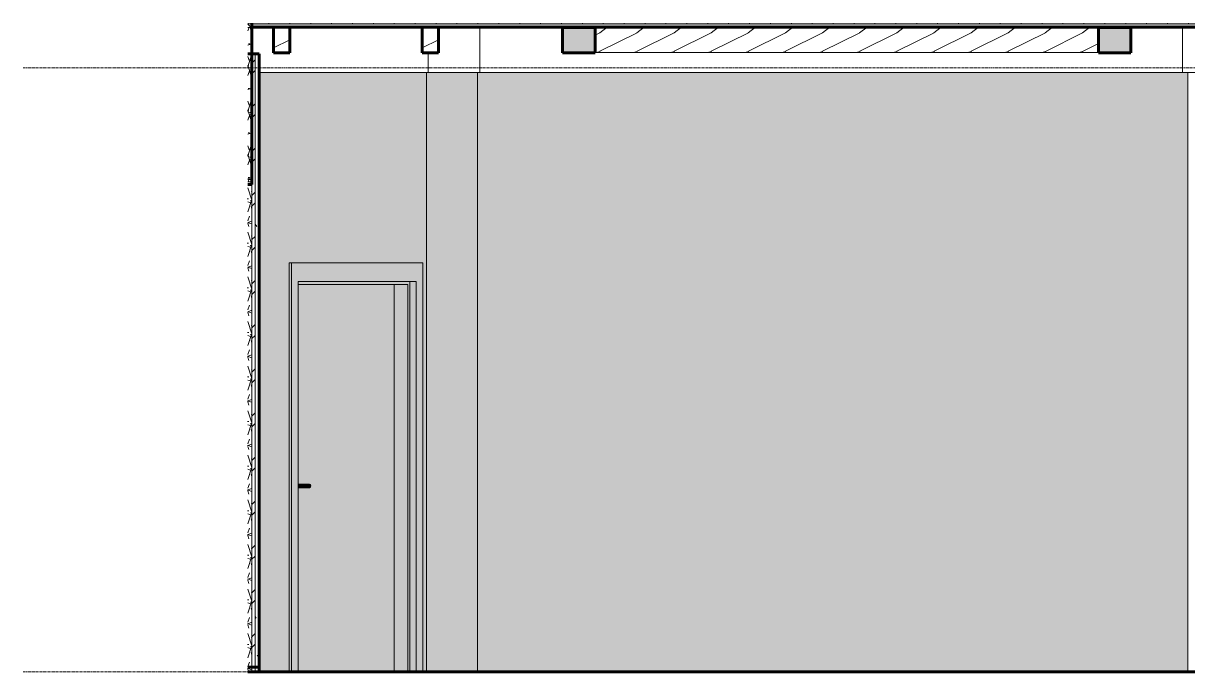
# Model space of a CAD drawing. Header units: inches. Extents: x -3547 to 1646, y 123 to 485.
# Drawn here: x 492 to 742.8, y 268 to 407.6 of the extents above; entities that cross this region are included whole.
import ezdxf

# ---------------------------------------------------------------- set-up
doc = ezdxf.new("R2010")
doc.units = ezdxf.units.IN
doc.header["$MEASUREMENT"] = 0
doc.linetypes.add('Grid Line 1_2_', pattern=[0.875, 0.5, -0.125, 0.125, -0.125])
for name, color, linetype, lineweight in [('0-2', 7, 'Continuous', 9), ('0-3', 50, 'Continuous', 5), ('A-DOOR', 31, 'Continuous', 18), ('A-DOOR-1', 31, 'Continuous', 9), ('A-DOOR-FRAM', 31, 'Continuous', 9), ('A-DOOR-FRAM-1', 31, 'Continuous', 18), ('A-FLOR-2', 250, 'Continuous', 60), ('A-FLOR-LEVL-1', 51, 'Grid Line 1_2_', 9), ('A-FLOR-MCUT-1', 10, 'Continuous', 18), ('A-FLOR-PATT-1', 7, 'Continuous', 9), ('A-FLOR-PATT-3', 253, 'Continuous', 9), ('A-ROOF-2', 250, 'Continuous', 60), ('A-ROOF-3', 10, 'Continuous', 18), ('A-ROOF-PATT-1', 253, 'Continuous', 9), ('A-ROOF-PATT-2', 252, 'Continuous', 9), ('A-WALL', 113, 'Continuous', 18), ('A-WALL-PATT-1', 111, 'Continuous', 9), ('I-WALL', 2, 'Continuous', 18), ('I-WALL-1', 2, 'Continuous', 5), ('I-WALL-2', 2, 'Continuous', 60), ('S-BEAM', 12, 'Continuous', 9), ('S-BEAM-1', 250, 'Continuous', 60), ('S-BEAM-2', 7, 'Continuous', 9), ('S-BEAM-3', 35, 'Continuous', 9), ('S-BEAM-4', 150, 'Continuous', 9)]:
    doc.layers.add(name, color=color, linetype=linetype, lineweight=lineweight)
pattern_1 = [(0, (0.443, 0), (0, 4.5), []), (90, (0.443, 0), (-4.5, 3e-16), [])]
pattern_2 = [(0, (0.443, 0), (0, 2.399), []), (315, (0.443, 0), (2.3985062, 0), [3.393, -3.393]), (45, (0.443, 0), (2.3985062, 0), [3.393, -3.393])]
pattern_3 = [(216.87, (3.642, 7.997), (23.9897714, 15.9936429), [3.998, -35.986]), (206.565, (8.44, 5.598), (-7.9970807, -7.996619), [8.941, -8.941]), (198.435, (8.44, 1.599), (-15.9938446, -7.9970983), [5.058, -20.23])]
pattern_4 = [(161.57, (-1910.26155, 0.24), (-1.92045124, 0.00015035), [0, -13.661, 1.517, 0]), (18.43, (-1910.74155, 0.24), (-1.92045124, -0.00015035), [0, -13.661, 1.517, 0]), (108.43, (-1910.26155, 0.24), (0.95996907, -4.80073665), [4.553, -10.625]), (71.57, (-1910.74155, 0.24), (0.95996907, 4.80073665), [4.553, -10.625])]
pattern_5 = [(45, (-1910.5015, 0), (-4.751758, 4.751758), []), (45, (-1910.5015, 7.2), (-4.751758, 4.751758), [])]

# ---------------------------------------------------------------- blocks, each defined once
blk = doc.blocks.new('CTR - 1st Phase - Shell_rvt-4-INTERIOR ELEVATION - CORRIDOR EAST _302_E_ - 3RD FLOOR - WEST WALL')
at = {"layer": 'A-FLOR-PATT-1'}
h = blk.add_hatch(dxfattribs=at)
h.set_pattern_fill('FP_29', color=256, style=0, pattern_type=2)
h.set_pattern_definition(pattern_2)
h.paths.add_polyline_path([(2460.22, 406.76), (3408.67, 406.76), (3408.67, 407.51), (2452.24, 407.51), (2452.24, 406.76)], flags=0)
at = {"layer": 'A-FLOR-PATT-3'}
h = blk.add_hatch(dxfattribs=at)
h.set_pattern_fill('FP_28', color=256, style=0, pattern_type=2)
h.set_pattern_definition(pattern_1)
h.paths.add_polyline_path([(3398.94, 407.51), (3408.67, 407.51), (3408.67, 407.6), (2452.24, 407.6), (2452.24, 407.51), (3366.27, 407.51)], flags=0)
at = {"layer": 'A-ROOF-PATT-1'}
h = blk.add_hatch(dxfattribs=at)
h.set_pattern_fill('FP_28', color=256, style=0, pattern_type=2)
h.set_pattern_definition(pattern_1)
h.paths.add_polyline_path([(2452.24, 407.46), (2452.24, 407.6), (2451.35, 407.6), (2451.35, 407.46)], flags=0)
h = blk.add_hatch(dxfattribs=at)
h.set_pattern_fill('FP_29', color=256, style=0, pattern_type=2)
h.set_pattern_definition(pattern_2)
h.paths.add_polyline_path([(2451.35, 406.71), (2452.24, 406.71), (2452.24, 407.46), (2451.35, 407.46), (2451.35, 406.76)], flags=0)
at = {"layer": 'A-ROOF-PATT-2'}
h = blk.add_hatch(dxfattribs=at)
h.set_pattern_fill('FP_30', color=256, style=0, pattern_type=2)
h.set_pattern_definition([(161.57, (0.683, 0.24), (-1.92045124, 0.00015035), [0, -13.661, 1.517, 0]), (18.43, (0.203, 0.24), (-1.92045124, -0.00015035), [0, -13.661, 1.517, 0]), (108.43, (0.683, 0.24), (0.95996907, -4.80073665), [4.553, -10.625]), (71.57, (0.203, 0.24), (0.95996907, 4.80073665), [4.553, -10.625])])
h.paths.add_polyline_path([(2452.24, 374), (2452.24, 406.71), (2451.35, 406.71), (2451.35, 374)], flags=0)
at = {"layer": 'A-FLOR-2'}
for p, q in [((2452.24, 407.6), (2452.24, 406.76)), ((2452.24, 406.76), (3408.67, 406.76)), ((2452.24, 268), (2451.35, 268)), ((2452.24, 267.99), (2452.24, 268)), ((3496.97, 268), (2452.24, 268)), ((2452.24, 268), (2452.24, 267.99))]:
    blk.add_line(p, q, dxfattribs=at)
at = {"layer": 'A-FLOR-MCUT-1'}
blk.add_line((3408.67, 407.51), (2452.24, 407.51), dxfattribs=at)
at = {"layer": 'A-ROOF-2'}
for p, q in [((2452.24, 372.87), (2452.24, 407.6)), ((2451.35, 372.87), (2452.24, 372.87))]:
    blk.add_line(p, q, dxfattribs=at)
at = {"layer": 'A-ROOF-3'}
for p, q in [((2452.24, 407.46), (2451.35, 407.46)), ((2452.24, 406.71), (2451.35, 406.71)), ((2501.27, 406.76), (2501.27, 397)), ((2652.62, 406.76), (2652.62, 397)), ((2490.18, 401.26), (2490.18, 397)), ((2451.35, 374), (2452.24, 374)), ((2451.35, 373.5), (2452.24, 373.5))]:
    blk.add_line(p, q, dxfattribs=at)
blk = doc.blocks.new('LVL-Laminated Veneer Lumber - _2_SISTERED 4X6 PINE-2262742-INTERIOR ELEVATION - CORRIDOR EAST _302_E_ - 3RD FLOOR - WEST WALL')
at = {"layer": 'S-BEAM-3'}
for points in [[(2526.12, 406.71), (2526.12, 406.74), (2519.12, 406.76), (2519.12, 406.71), (2521.47, 406.71)], [(2526.12, 401.21), (2526.12, 406.71), (2519.12, 406.71), (2519.12, 401.21), (2521.47, 401.21)]]:
    blk.add_hatch(color=256, dxfattribs=at).paths.add_polyline_path(points, flags=0)
at = {"layer": 'S-BEAM-1'}
for p, q in [((2526.12, 406.71), (2519.12, 406.71)), ((2519.12, 406.71), (2519.12, 401.21)), ((2526.12, 401.21), (2526.12, 406.71)), ((2519.12, 401.21), (2526.12, 401.21))]:
    blk.add_line(p, q, dxfattribs=at)
at = {"layer": 'S-BEAM-2'}
for p, q in [((2519.12, 406.76), (2519.12, 406.71)), ((2526.12, 406.71), (2526.12, 406.76))]:
    blk.add_line(p, q, dxfattribs=at)
blk = doc.blocks.new('LVL-Laminated Veneer Lumber - _2_SISTERED 4X6 PINE-2262744-INTERIOR ELEVATION - CORRIDOR EAST _302_E_ - 3RD FLOOR - WEST WALL')
at = {"layer": 'S-BEAM-3'}
for points in [[(2641.5, 406.71), (2641.5, 406.76), (2634.5, 406.74), (2634.5, 406.71), (2639.95, 406.71)], [(2639.95, 401.21), (2641.5, 401.21), (2641.5, 406.71), (2634.5, 406.71), (2634.5, 401.21)]]:
    blk.add_hatch(color=256, dxfattribs=at).paths.add_polyline_path(points, flags=0)
at = {"layer": 'S-BEAM-1'}
for p, q in [((2641.5, 406.71), (2634.5, 406.71)), ((2634.5, 406.71), (2634.5, 401.21)), ((2641.5, 401.21), (2641.5, 406.71)), ((2634.5, 401.21), (2641.5, 401.21))]:
    blk.add_line(p, q, dxfattribs=at)
at = {"layer": 'S-BEAM-2'}
for p, q in [((2634.5, 406.76), (2634.5, 406.71)), ((2641.5, 406.71), (2641.5, 406.76))]:
    blk.add_line(p, q, dxfattribs=at)
blk = doc.blocks.new('LVL-Laminated Veneer Lumber - 4X6 S_ PINE - NO_ 1-2292660-INTERIOR ELEVATION - CORRIDOR EAST _302_E_ - 3RD FLOOR - WEST WALL')
at = {"layer": 'S-BEAM-2'}
h = blk.add_hatch(dxfattribs=at)
h.set_pattern_fill('FP_33', color=256, style=0, pattern_type=2)
h.set_pattern_definition([(216.864, (3.642, 8.198), (23.989846, 15.9899307), [3.998, -35.983]), (206.56, (8.44, 5.8), (-7.9977785, -7.9959213), [8.94, -8.94]), (198.431, (8.44, 1.802), (-15.994719, -7.995033), [5.058, -20.23])])
h.paths.add_polyline_path([(2526.12, 401.28), (2634.5, 401.28), (2634.5, 406.74), (2526.12, 406.74), (2526.12, 406.71)], flags=0)
blk.add_line((2634.5, 401.28), (2526.12, 401.28), dxfattribs=at)
blk = doc.blocks.new('LVL-Laminated Veneer Lumber - 4X6 S_ PINE - NO_ 1-2293622-INTERIOR ELEVATION - CORRIDOR EAST _302_E_ - 3RD FLOOR - WEST WALL')
at = {"layer": 'S-BEAM'}
h = blk.add_hatch(dxfattribs=at)
h.set_pattern_fill('FP_34', color=256, style=0, pattern_type=2)
h.set_pattern_definition(pattern_3)
h.paths.add_polyline_path([(2456.87, 401.26), (2460.37, 401.26), (2460.37, 406.76), (2456.87, 406.76), (2456.87, 406.71)], flags=0)
at = {"layer": 'S-BEAM-1'}
for p, q in [((2460.37, 406.76), (2456.87, 406.76)), ((2456.87, 406.76), (2456.87, 401.26)), ((2460.37, 401.26), (2460.37, 406.76)), ((2456.87, 401.26), (2460.37, 401.26))]:
    blk.add_line(p, q, dxfattribs=at)
blk = doc.blocks.new('LVL-Laminated Veneer Lumber - 4X6 S_ PINE - NO_ 1-2293621-INTERIOR ELEVATION - CORRIDOR EAST _302_E_ - 3RD FLOOR - WEST WALL')
at = {"layer": 'S-BEAM'}
h = blk.add_hatch(dxfattribs=at)
h.set_pattern_fill('FP_34', color=256, style=0, pattern_type=2)
h.set_pattern_definition(pattern_3)
h.paths.add_polyline_path([(2489.97, 401.26), (2492.37, 401.26), (2492.37, 406.76), (2488.87, 406.76), (2488.87, 401.26), (2489.83, 401.26)], flags=0)
at = {"layer": 'S-BEAM-1'}
for p, q in [((2492.37, 406.76), (2488.87, 406.76)), ((2488.87, 406.76), (2488.87, 401.26)), ((2492.37, 401.26), (2492.37, 406.76)), ((2488.87, 401.26), (2492.37, 401.26))]:
    blk.add_line(p, q, dxfattribs=at)
blk = doc.blocks.new('CTR - 1st Phase - Structure_rvt-4-INTERIOR ELEVATION - CORRIDOR EAST _302_E_ - 3RD FLOOR - WEST WALL')
at = {"layer": 'S-BEAM-4'}
for p, q in [((2522.62, 406.71), (2522.62, 406.76)), ((2638, 406.76), (2638, 406.71))]:
    blk.add_line(p, q, dxfattribs=at)
at = {"layer": '0-2'}
for name in ['LVL-Laminated Veneer Lumber - 4X6 S_ PINE - NO_ 1-2293622-INTERIOR ELEVATION - CORRIDOR EAST _302_E_ - 3RD FLOOR - WEST WALL', 'LVL-Laminated Veneer Lumber - 4X6 S_ PINE - NO_ 1-2293621-INTERIOR ELEVATION - CORRIDOR EAST _302_E_ - 3RD FLOOR - WEST WALL', 'LVL-Laminated Veneer Lumber - _2_SISTERED 4X6 PINE-2262742-INTERIOR ELEVATION - CORRIDOR EAST _302_E_ - 3RD FLOOR - WEST WALL', 'LVL-Laminated Veneer Lumber - 4X6 S_ PINE - NO_ 1-2292660-INTERIOR ELEVATION - CORRIDOR EAST _302_E_ - 3RD FLOOR - WEST WALL', 'LVL-Laminated Veneer Lumber - _2_SISTERED 4X6 PINE-2262744-INTERIOR ELEVATION - CORRIDOR EAST _302_E_ - 3RD FLOOR - WEST WALL']:
    blk.add_blockref(name, (0, 0), dxfattribs=at)
blk = doc.blocks.new('HOLLOW METAL - UNIT DOOR-2191978-INTERIOR ELEVATION - CORRIDOR EAST _302_E_ - 3RD FLOOR - WEST WALL')
at = {"layer": 'A-DOOR'}
for points in [[(2482.89, 268), (2482.89, 351.38), (2462.16, 351.38), (2462.16, 308.39), (2464.72, 308.38), (2464.79, 308.34), (2464.84, 308.28), (2464.92, 308.1), (2464.92, 307.9), (2464.84, 307.72), (2464.79, 307.66), (2464.72, 307.62), (2464.65, 307.61), (2462.16, 307.61), (2462.16, 268)], [(2464.92, 308), (2464.93, 308), (2464.89, 308.2), (2464.79, 308.34), (2464.72, 308.38), (2464.65, 308.39), (2462.16, 308.38), (2462.16, 308), (2463.6, 308)], [(2463.6, 307.61), (2464.72, 307.62), (2464.79, 307.66), (2464.84, 307.72), (2464.92, 307.9), (2464.92, 308), (2462.16, 307.99), (2462.16, 307.61)]]:
    blk.add_hatch(color=256, dxfattribs=at).paths.add_polyline_path(points, flags=0)
at = {"layer": 'A-DOOR-FRAM-1'}
for points in [[(2460.75, 268), (2460.75, 356), (2460.22, 356), (2460.22, 268)], [(2487.62, 268), (2489.03, 268), (2489.03, 356), (2460.75, 356), (2460.75, 268), (2462.16, 268), (2462.16, 352), (2487.62, 352), (2487.62, 270.16)], [(2485.81, 268), (2486.25, 268), (2486.25, 352), (2462.16, 352), (2462.16, 351.38), (2485.81, 351.38), (2485.81, 270.14)], [(2483.38, 268), (2485.81, 268), (2485.81, 351.38), (2482.89, 351.38), (2482.89, 268), (2483.2, 268)], [(2486.25, 268), (2487.62, 268), (2487.62, 352), (2486.25, 352), (2486.25, 270.14)]]:
    blk.add_hatch(color=256, dxfattribs=at).paths.add_polyline_path(points, flags=0)
at = {"layer": 'A-DOOR-1'}
for p, q in [((2464.65, 308.39), (2462.16, 308.39)), ((2462.16, 307.61), (2464.65, 307.61))]:
    blk.add_line(p, q, dxfattribs=at)
for start_param, end_param in [(4.712389, 6.283185), (3.141593, 4.712389)]:
    blk.add_ellipse((2464.65, 308), major_axis=(0, 0.394), ratio=0.707107, start_param=start_param, end_param=end_param, dxfattribs=at)
at = {"layer": 'A-DOOR-FRAM'}
for p, q in [((2460.75, 356), (2460.22, 356)), ((2489.03, 356), (2460.75, 356)), ((2460.75, 356), (2460.75, 268)), ((2489.03, 356), (2489.03, 268)), ((2462.16, 352), (2487.62, 352)), ((2462.16, 268), (2462.16, 352)), ((2462.16, 351.38), (2485.81, 351.38)), ((2482.89, 351.38), (2482.89, 268)), ((2485.81, 351.38), (2485.81, 268)), ((2486.25, 352), (2486.25, 268)), ((2487.62, 352), (2487.62, 268))]:
    blk.add_line(p, q, dxfattribs=at)

msp = doc.modelspace()

# ---------------------------------------------------------------- hatches: boundary and pattern name
at = {"layer": 'A-WALL-PATT-1'}
h = msp.add_hatch(dxfattribs=at)
h.set_pattern_fill('FP_32', color=256, style=0, pattern_type=2)
h.set_pattern_definition(pattern_5)
h.paths.add_polyline_path([(542, 269), (542, 401), (541.29, 401), (541.29, 269)], flags=0)
h = msp.add_hatch(dxfattribs=at)
h.set_pattern_fill('FP_31', color=256, style=0, pattern_type=2)
h.set_pattern_definition([(0, (-1910.5015, 0), (15.36, 3.84), [0.634, -10.886, 0.634, -10.886, -61.44]), (0, (-1910.5015, 0), (15.36, 3.84), [-23.04, 0.634, -22.406, 0.634, -10.886, -26.88]), (0, (-1910.5015, 0), (15.36, 3.84), [-57.6, 0.634, -7.046, 0.634, -18.566]), (120, (-1904.7415, 1.92), (-11.0055376, 11.38215), [0.634, -10.886, 0.634, -10.886, -61.44]), (120, (-1904.7415, 1.92), (-11.0055376, 11.38215), [-23.04, 0.634, -22.406, 0.634, -10.886, -26.88]), (120, (-1904.7415, 1.92), (-11.0055376, 11.38215), [-57.6, 0.634, -7.046, 0.634, -18.566]), (240, (-1902.8215, 9.6), (-4.3544624, -15.22215), [0.634, -10.886, 0.634, -10.886, -61.44]), (240, (-1902.8215, 9.6), (-4.3544624, -15.22215), [-23.04, 0.634, -22.406, 0.634, -10.886, -26.88]), (240, (-1902.8215, 9.6), (-4.3544624, -15.22215), [-57.6, 0.634, -7.046, 0.634, -18.566])])
h.paths.add_polyline_path([(542.88, 268), (542.88, 401), (542, 401), (542, 268)], flags=0)
h = msp.add_hatch(dxfattribs=at)
h.set_pattern_fill('FP_30', color=256, style=0, pattern_type=2)
h.set_pattern_definition(pattern_4)
h.paths.add_polyline_path([(541.29, 269), (541.29, 374), (540.41, 374), (540.41, 269)], flags=0)
h = msp.add_hatch(dxfattribs=at)
h.set_pattern_fill('FP_30', color=256, style=0, pattern_type=2)
h.set_pattern_definition(pattern_4)
h.paths.add_polyline_path([(540.41, 267.99), (541.29, 268), (541.29, 269), (540.41, 269), (540.41, 268)], flags=0)
h = msp.add_hatch(dxfattribs=at)
h.set_pattern_fill('FP_32', color=256, style=0, pattern_type=2)
h.set_pattern_definition(pattern_5)
h.paths.add_polyline_path([(542, 268), (542, 269), (541.29, 269), (541.29, 268)], flags=0)
at = {"layer": 'I-WALL'}
msp.add_hatch(color=256, dxfattribs=at).paths.add_polyline_path([(589.86, 268), (589.86, 397), (578.88, 397), (578.88, 268)], flags=0)
at = {"layer": 'I-WALL-1'}
for points in [[(578.88, 268), (578.88, 397), (542.88, 397), (542.88, 268), (549.27, 268), (549.27, 356), (578.09, 356), (578.09, 268)], [(600.11, 268), (600.11, 397), (589.86, 397), (589.86, 268), (595.35, 268)], [(605.76, 268), (733.8, 268), (733.8, 397), (600.11, 397), (600.11, 268)], [(742.8, 268), (742.8, 397), (733.8, 397), (733.8, 268), (736.46, 268)]]:
    msp.add_hatch(color=256, dxfattribs=at).paths.add_polyline_path(points, flags=0)

# ---------------------------------------------------------------- linework, layer by layer
at = {"layer": 'A-FLOR-LEVL-1'}
for p, q in [((492.05, 398), (1634.35, 398)), ((492.05, 268), (1634.35, 268))]:
    msp.add_line(p, q, dxfattribs=at)
at = {"layer": 'A-WALL'}
for p, q in [((541.29, 401), (541.29, 268)), ((542, 401), (542, 268)), ((541.29, 269), (541.29, 267.99)), ((542, 269), (542, 267.99))]:
    msp.add_line(p, q, dxfattribs=at)
at = {"layer": 'I-WALL'}
for p, q in [((1133.75, 397), (542.88, 397)), ((578.88, 397), (578.88, 268)), ((589.86, 268), (589.86, 397)), ((742.8, 397), (742.8, 268)), ((549.27, 268), (549.27, 356))]:
    msp.add_line(p, q, dxfattribs=at)
at = {"layer": 'I-WALL-2'}
for p, q in [((542.88, 401), (540.41, 401)), ((542.88, 268), (542.88, 401)), ((542.88, 269), (540.41, 269)), ((542.88, 267.99), (542.88, 269)), ((540.41, 268), (542.88, 268))]:
    msp.add_line(p, q, dxfattribs=at)

# ---------------------------------------------------------------- block references
at = {"layer": '0-3'}
for name in ['CTR - 1st Phase - Shell_rvt-4-INTERIOR ELEVATION - CORRIDOR EAST _302_E_ - 3RD FLOOR - WEST WALL', 'CTR - 1st Phase - Structure_rvt-4-INTERIOR ELEVATION - CORRIDOR EAST _302_E_ - 3RD FLOOR - WEST WALL']:
    msp.add_blockref(name, (-1910.94, 0), dxfattribs=at)
at = {"layer": 'A-DOOR'}
msp.add_blockref('HOLLOW METAL - UNIT DOOR-2191978-INTERIOR ELEVATION - CORRIDOR EAST _302_E_ - 3RD FLOOR - WEST WALL', (-1910.94, 0), dxfattribs=at)

doc.saveas('drawing.dxf')
